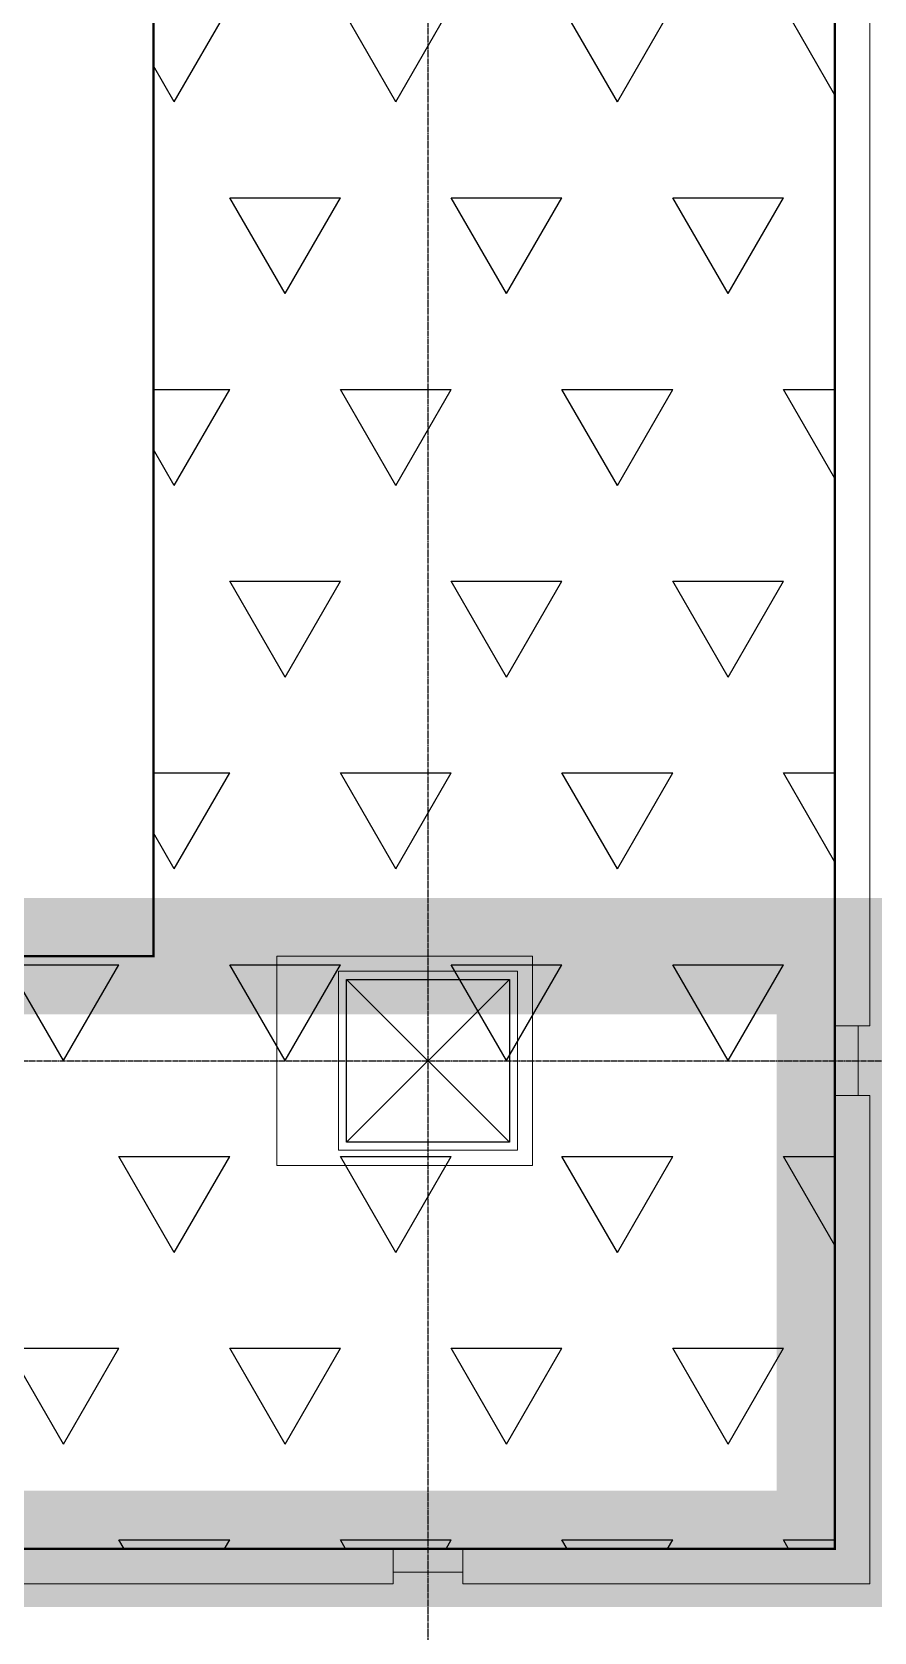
# Model space of a CAD drawing. Extents: x -3450 to 27857, y -1288 to 11880.
# Drawn here: x 25990 to 26352, y -246 to 443 of the extents above; entities that cross this region are included whole.
import ezdxf

# ---------------------------------------------------------------- set-up
doc = ezdxf.new("R2010")
doc.units = 0
doc.linetypes.add('X-S-FAB-L20$0$COL-CEN-LIN', pattern=[3.25, 2.5, -0.25, 0.25, -0.25])
for name, color, linetype in [('188K-SM-03-F20-MECH-EQ-Y2257103$0$0 Xref', 8, 'Continuous'), ('188K-SM-03-F20-MECH-EQ-Y2257103$0$0-move in', 8, 'Continuous'), ('188K-SM-03-F20-MECH-EQ-Y2257103$0$M-PHASE1 AREA', 252, 'Continuous'), ('X-S-FAB-L20$0$1_l20平面圖_1_A-WALL-IN', 8, 'Continuous'), ('X-S-FAB-L20$0$BLOCK', 8, 'Continuous'), ('X-S-FAB-L20$0$CCL', 8, 'X-S-FAB-L20$0$COL-CEN-LIN'), ('X-S-FAB-L20$0$COL-S', 8, 'Continuous')]:
    doc.layers.add(name, color=color, linetype=linetype)

# ---------------------------------------------------------------- blocks, each defined once
blk = doc.blocks.new('X-S-FAB-L20$0$FAB2-L05')
at = {"layer": 'X-S-FAB-L20$0$CCL'}
for p, q in [((0, 11005), (0, 0)), ((-26880, 720), (1210, 720))]:
    blk.add_line(p, q, dxfattribs=at)
at = {"layer": 'X-S-FAB-L20$0$COL-S'}
blk.add_lwpolyline([(-35, 755), (35, 755), (35, 685), (-35, 685)], close=True, dxfattribs=at)
blk = doc.blocks.new('X-S-FAB-L20')
at = {"layer": 'X-S-FAB-L20$0$1_l20平面圖_1_A-WALL-IN', "color": 3, "lineweight": 0, "ltscale": 10, "flags": 128}
for points in [[(26335, 485), (26335, 15)], [(26350, 15), (26350, 485)], [(26095, 45), (26121.5, 45)], [(26095, 45), (26095, -45)], [(26205, 45), (26121.5, 45)], [(26205, 45), (26205, 38.5)], [(26121.5, 38.5), (26198.5, 38.5)], [(26121.5, -38.5), (26121.5, 38.5)], [(26198.5, 38.5), (26198.5, -38.5)], [(26205, -45), (26205, 38.5)], [(26335, 15), (26350, 15)], [(26345, 15), (26335, 15)], [(26335, 15), (26335, -15)], [(26345, -15), (26345, 15)], [(26350, -15), (26335, -15)], [(26335, -15), (26335, -210)], [(26335, -15), (26345, -15)], [(26350, -210), (26350, -15)], [(26198.5, -38.5), (26121.5, -38.5)], [(26095, -45), (26121.5, -45)], [(26121.5, -45), (26198.5, -45)], [(26205, -45), (26198.5, -45)], [(26145, -210), (25725, -210)], [(26145, -225), (26145, -210)], [(26175, -210), (26145, -210)], [(26145, -210), (26145, -220)], [(26335, -210), (26175, -210)], [(26175, -225), (26175, -210)], [(26175, -220), (26175, -210)], [(26350, -225), (26350, -210)], [(26145, -220), (26175, -220)], [(25725, -225), (26145, -225)], [(26175, -225), (26350, -225)]]:
    blk.add_lwpolyline(points, dxfattribs=at)
at = {"layer": 'X-S-FAB-L20$0$1_l20平面圖_1_A-WALL-IN', "color": 1, "lineweight": 0, "ltscale": 10, "flags": 128}
for points in [[(26121.5, 38.5), (26125, 38.5)], [(26121.5, 38.5), (26121.5, -38.5)], [(26195, 38.5), (26125, 38.5)], [(26198.5, 38.5), (26195, 38.5)], [(26198.5, -35), (26198.5, 38.5)], [(26121.5, -38.5), (26125, -38.5)], [(26125, -38.5), (26198.5, -38.5)], [(26198.5, -38.5), (26198.5, -35)]]:
    blk.add_lwpolyline(points, dxfattribs=at)
at = {"layer": 'X-S-FAB-L20$0$BLOCK'}
blk.add_blockref('X-S-FAB-L20$0$FAB2-L05', (26160, -720), dxfattribs=at)
blk = doc.blocks.new('188K-SM-03-F20-MECH-EQ-Y2257103')
at = {"layer": '188K-SM-03-F20-MECH-EQ-Y2257103$0$M-PHASE1 AREA'}
h = blk.add_hatch(dxfattribs=at)
h.set_pattern_fill('TRIANG', color=256, scale=10)
h.paths.add_polyline_path([(24330, 445), (24330, 45), (24405, 45), (24405, -45), (24355, -45), (24355, -210), (26335, -210), (26335, 45), (26335, 702.5), (26189.5, 702.5), (26189.5, 753), (26042, 753), (26042, 45), (24700, 45), (24700, 445)])
at = {"layer": '188K-SM-03-F20-MECH-EQ-Y2257103$0$0 Xref'}
for p, q in [((26125, 35), (26195, -35)), ((26195, 35), (26125, -35))]:
    blk.add_line(p, q, dxfattribs=at)
blk.add_lwpolyline([(26125, 35), (26195, 35), (26195, -35), (26125, -35)], close=True, dxfattribs=at)
at = {"layer": '188K-SM-03-F20-MECH-EQ-Y2257103$0$0-move in', "const_width": 50}
blk.add_lwpolyline([(24360, 45), (26335, 45), (26335, -210), (24360, -210)], close=True, dxfattribs=at)
at = {"layer": '188K-SM-03-F20-MECH-EQ-Y2257103$0$M-PHASE1 AREA', "const_width": 1}
blk.add_lwpolyline([(24330, 445), (24330, 45), (24405, 45), (24405, -45), (24355, -45), (24355, -210), (26335, -210), (26335, 45), (26335, 702.5), (26189.5, 702.5), (26189.5, 753), (26042, 753), (26042, 45), (24700, 45), (24700, 445)], close=True, dxfattribs=at)

msp = doc.modelspace()

# ---------------------------------------------------------------- block references
for name in ['X-S-FAB-L20', '188K-SM-03-F20-MECH-EQ-Y2257103']:
    msp.add_blockref(name, (0, 0))

doc.saveas('drawing.dxf')
